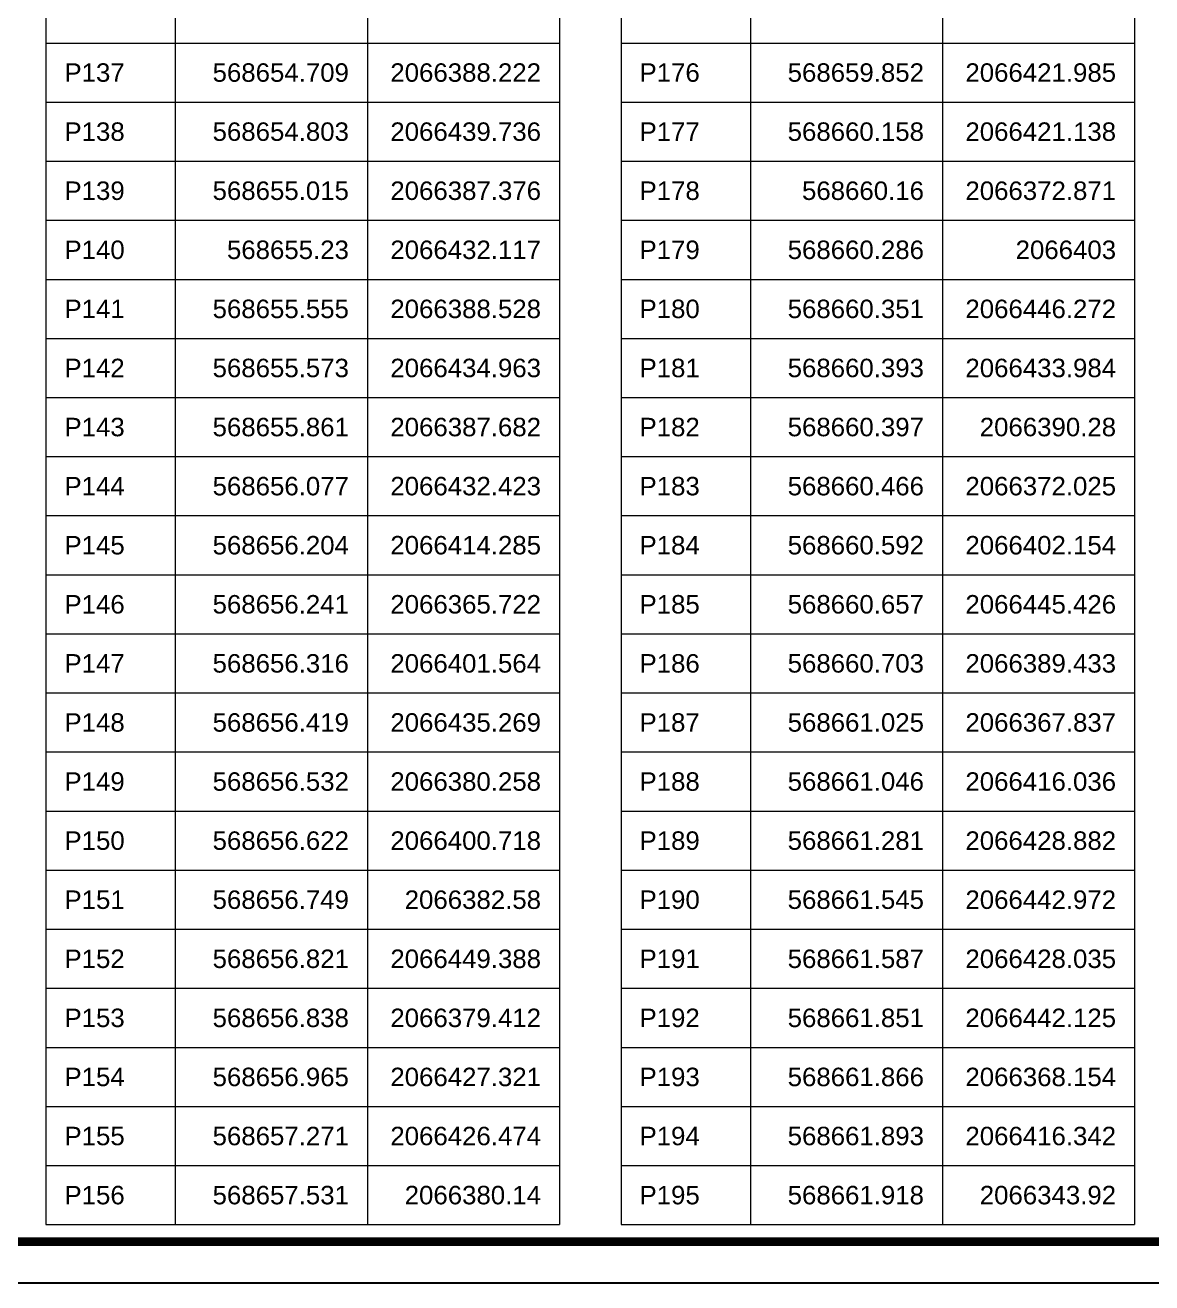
# Model space of a CAD drawing. Header units: millimetres. Extents: x 0 to 571985, y 0 to 2066666.
# Drawn here: x 569650.88 to 569664.3, y 2065724.86 to 2065739.84 of the extents above; entities that cross this region are included whole.
import ezdxf
from ezdxf.enums import TextEntityAlignment as Align

# ---------------------------------------------------------------- set-up
doc = ezdxf.new("R2010")
doc.units = ezdxf.units.MM
doc.linetypes.add('CENTER', pattern=[3, 1.5, -0.5, 0.5, -0.5])
for name, color, linetype, lineweight in [('A-KY HIEU', 34, 'Continuous', 20), ('E- RANH GIOI', 1, 'CENTER', 13), ('kata_net khung', 3, 'Continuous', 20), ('kata_text', 254, 'Continuous', 30)]:
    doc.layers.add(name, color=color, linetype=linetype, lineweight=lineweight)
doc.styles.add('kata_text', font='arial.ttf', dxfattribs={"width": 0.8})

# ---------------------------------------------------------------- blocks, each defined once
blk = doc.blocks.new('A$C33BC4D2A')
at = {"layer": 'A-KY HIEU', "color": 0, "const_width": 1.02}
blk.add_lwpolyline([(14.35, -292.1), (14.35, -4.9), (414.98, -4.9), (414.98, -292.1)], close=True, dxfattribs=at)
at = {"layer": 'Defpoints', "color": 125}
blk.add_lwpolyline([(0, -297), (420, -297), (420, 0), (0, 0)], close=True, dxfattribs=at)

msp = doc.modelspace()

# ---------------------------------------------------------------- linework, layer by layer
at = {"layer": 'kata_net khung'}
for p, q in [((569651.13, 2065753.709), (569651.13, 2065725.549)), ((569652.67, 2065753.709), (569652.67, 2065725.549)), ((569654.958, 2065753.709), (569654.958, 2065725.549)), ((569657.246, 2065753.709), (569657.246, 2065725.549)), ((569657.979, 2065753.709), (569657.979, 2065725.549)), ((569659.519, 2065753.709), (569659.519, 2065725.549)), ((569661.807, 2065753.709), (569661.807, 2065725.549)), ((569664.095, 2065753.709), (569664.095, 2065725.549)), ((569651.13, 2065739.629), (569657.246, 2065739.629)), ((569657.979, 2065739.629), (569664.095, 2065739.629)), ((569651.13, 2065738.925), (569657.246, 2065738.925)), ((569657.979, 2065738.925), (569664.095, 2065738.925)), ((569651.13, 2065738.221), (569657.246, 2065738.221)), ((569657.979, 2065738.221), (569664.095, 2065738.221)), ((569651.13, 2065737.517), (569657.246, 2065737.517)), ((569657.979, 2065737.517), (569664.095, 2065737.517)), ((569651.13, 2065736.813), (569657.246, 2065736.813)), ((569657.979, 2065736.813), (569664.095, 2065736.813)), ((569651.13, 2065736.109), (569657.246, 2065736.109)), ((569657.979, 2065736.109), (569664.095, 2065736.109)), ((569651.13, 2065735.405), (569657.246, 2065735.405)), ((569657.979, 2065735.405), (569664.095, 2065735.405)), ((569651.13, 2065734.701), (569657.246, 2065734.701)), ((569657.979, 2065734.701), (569664.095, 2065734.701)), ((569651.13, 2065733.997), (569657.246, 2065733.997)), ((569657.979, 2065733.997), (569664.095, 2065733.997)), ((569651.13, 2065733.293), (569657.246, 2065733.293)), ((569657.979, 2065733.293), (569664.095, 2065733.293)), ((569651.13, 2065732.589), (569657.246, 2065732.589)), ((569657.979, 2065732.589), (569664.095, 2065732.589)), ((569651.13, 2065731.885), (569657.246, 2065731.885)), ((569657.979, 2065731.885), (569664.095, 2065731.885)), ((569651.13, 2065731.181), (569657.246, 2065731.181)), ((569657.979, 2065731.181), (569664.095, 2065731.181)), ((569651.13, 2065730.477), (569657.246, 2065730.477)), ((569657.979, 2065730.477), (569664.095, 2065730.477)), ((569651.13, 2065729.773), (569657.246, 2065729.773)), ((569657.979, 2065729.773), (569664.095, 2065729.773)), ((569651.13, 2065729.069), (569657.246, 2065729.069)), ((569657.979, 2065729.069), (569664.095, 2065729.069)), ((569651.13, 2065728.365), (569657.246, 2065728.365)), ((569657.979, 2065728.365), (569664.095, 2065728.365)), ((569651.13, 2065727.661), (569657.246, 2065727.661)), ((569657.979, 2065727.661), (569664.095, 2065727.661)), ((569651.13, 2065726.957), (569657.246, 2065726.957)), ((569657.979, 2065726.957), (569664.095, 2065726.957)), ((569651.13, 2065726.253), (569657.246, 2065726.253)), ((569657.979, 2065726.253), (569664.095, 2065726.253)), ((569651.13, 2065725.549), (569657.246, 2065725.549)), ((569657.979, 2065725.549), (569664.095, 2065725.549))]:
    msp.add_line(p, q, dxfattribs=at)

# ---------------------------------------------------------------- block references
at = {"layer": 'E- RANH GIOI', "xscale": 0.1, "yscale": 0.1, "zscale": 0.1}
msp.add_blockref('A$C33BC4D2A', (569629.456, 2065754.555), dxfattribs=at)

# ---------------------------------------------------------------- texts
at = {"layer": 'kata_text', "style": 'kata_text'}
for s, p in [('P137', (569651.35, 2065739.277)), ('P176', (569658.199, 2065739.277)), ('P138', (569651.35, 2065738.573)), ('P177', (569658.199, 2065738.573)), ('P139', (569651.35, 2065737.869)), ('P178', (569658.199, 2065737.869)), ('P140', (569651.35, 2065737.165)), ('P179', (569658.199, 2065737.165)), ('P141', (569651.35, 2065736.461)), ('P180', (569658.199, 2065736.461)), ('P142', (569651.35, 2065735.757)), ('P181', (569658.199, 2065735.757)), ('P143', (569651.35, 2065735.053)), ('P182', (569658.199, 2065735.053)), ('P144', (569651.35, 2065734.349)), ('P183', (569658.199, 2065734.349)), ('P145', (569651.35, 2065733.645)), ('P184', (569658.199, 2065733.645)), ('P146', (569651.35, 2065732.941)), ('P185', (569658.199, 2065732.941)), ('P147', (569651.35, 2065732.237)), ('P186', (569658.199, 2065732.237)), ('P148', (569651.35, 2065731.533)), ('P187', (569658.199, 2065731.533)), ('P149', (569651.35, 2065730.829)), ('P188', (569658.199, 2065730.829)), ('P150', (569651.35, 2065730.125)), ('P189', (569658.199, 2065730.125)), ('P151', (569651.35, 2065729.421)), ('P190', (569658.199, 2065729.421)), ('P152', (569651.35, 2065728.717)), ('P191', (569658.199, 2065728.717)), ('P153', (569651.35, 2065728.013)), ('P192', (569658.199, 2065728.013)), ('P154', (569651.35, 2065727.309)), ('P193', (569658.199, 2065727.309)), ('P155', (569651.35, 2065726.605)), ('P194', (569658.199, 2065726.605)), ('P156', (569651.35, 2065725.901)), ('P195', (569658.199, 2065725.901))]:
    msp.add_text(s, height=0.22, dxfattribs=at).set_placement(p, align=Align.MIDDLE_LEFT)
for s, p in [('568654.709', (569654.738, 2065739.277)), ('2066388.222', (569657.026, 2065739.277)), ('568659.852', (569661.587, 2065739.277)), ('2066421.985', (569663.875, 2065739.277)), ('568654.803', (569654.738, 2065738.573)), ('2066439.736', (569657.026, 2065738.573)), ('568660.158', (569661.587, 2065738.573)), ('2066421.138', (569663.875, 2065738.573)), ('568655.015', (569654.738, 2065737.869)), ('2066387.376', (569657.026, 2065737.869)), ('568660.16', (569661.587, 2065737.869)), ('2066372.871', (569663.875, 2065737.869)), ('568655.23', (569654.738, 2065737.165)), ('2066432.117', (569657.026, 2065737.165)), ('568660.286', (569661.587, 2065737.165)), ('2066403', (569663.875, 2065737.165)), ('568655.555', (569654.738, 2065736.461)), ('2066388.528', (569657.026, 2065736.461)), ('568660.351', (569661.587, 2065736.461)), ('2066446.272', (569663.875, 2065736.461)), ('568655.573', (569654.738, 2065735.757)), ('2066434.963', (569657.026, 2065735.757)), ('568660.393', (569661.587, 2065735.757)), ('2066433.984', (569663.875, 2065735.757)), ('568655.861', (569654.738, 2065735.053)), ('2066387.682', (569657.026, 2065735.053)), ('568660.397', (569661.587, 2065735.053)), ('2066390.28', (569663.875, 2065735.053)), ('568656.077', (569654.738, 2065734.349)), ('2066432.423', (569657.026, 2065734.349)), ('568660.466', (569661.587, 2065734.349)), ('2066372.025', (569663.875, 2065734.349)), ('568656.204', (569654.738, 2065733.645)), ('2066414.285', (569657.026, 2065733.645)), ('568660.592', (569661.587, 2065733.645)), ('2066402.154', (569663.875, 2065733.645)), ('568656.241', (569654.738, 2065732.941)), ('2066365.722', (569657.026, 2065732.941)), ('568660.657', (569661.587, 2065732.941)), ('2066445.426', (569663.875, 2065732.941)), ('568656.316', (569654.738, 2065732.237)), ('2066401.564', (569657.026, 2065732.237)), ('568660.703', (569661.587, 2065732.237)), ('2066389.433', (569663.875, 2065732.237)), ('568656.419', (569654.738, 2065731.533)), ('2066435.269', (569657.026, 2065731.533)), ('568661.025', (569661.587, 2065731.533)), ('2066367.837', (569663.875, 2065731.533)), ('568656.532', (569654.738, 2065730.829)), ('2066380.258', (569657.026, 2065730.829)), ('568661.046', (569661.587, 2065730.829)), ('2066416.036', (569663.875, 2065730.829)), ('568656.622', (569654.738, 2065730.125)), ('2066400.718', (569657.026, 2065730.125)), ('568661.281', (569661.587, 2065730.125)), ('2066428.882', (569663.875, 2065730.125)), ('568656.749', (569654.738, 2065729.421)), ('2066382.58', (569657.026, 2065729.421)), ('568661.545', (569661.587, 2065729.421)), ('2066442.972', (569663.875, 2065729.421)), ('568656.821', (569654.738, 2065728.717)), ('2066449.388', (569657.026, 2065728.717)), ('568661.587', (569661.587, 2065728.717)), ('2066428.035', (569663.875, 2065728.717)), ('568656.838', (569654.738, 2065728.013)), ('2066379.412', (569657.026, 2065728.013)), ('568661.851', (569661.587, 2065728.013)), ('2066442.125', (569663.875, 2065728.013)), ('568656.965', (569654.738, 2065727.309)), ('2066427.321', (569657.026, 2065727.309)), ('568661.866', (569661.587, 2065727.309)), ('2066368.154', (569663.875, 2065727.309)), ('568657.271', (569654.738, 2065726.605)), ('2066426.474', (569657.026, 2065726.605)), ('568661.893', (569661.587, 2065726.605)), ('2066416.342', (569663.875, 2065726.605)), ('568657.531', (569654.738, 2065725.901)), ('2066380.14', (569657.026, 2065725.901)), ('568661.918', (569661.587, 2065725.901)), ('2066343.92', (569663.875, 2065725.901))]:
    msp.add_text(s, height=0.22, dxfattribs=at).set_placement(p, align=Align.MIDDLE_RIGHT)

doc.saveas('drawing.dxf')
